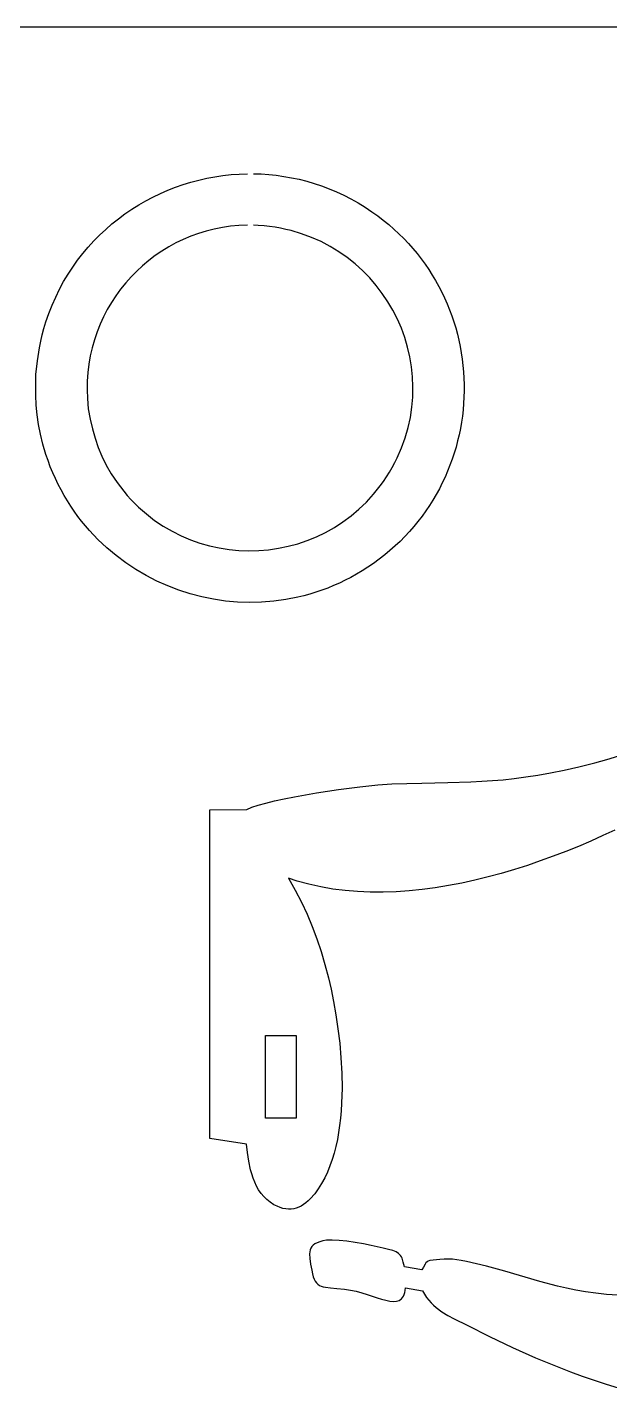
# Model space of a CAD drawing. Extents: x 279 to 859, y 491 to 871.
# Drawn here: x 372.6 to 421.2, y 567.5 to 681 of the extents above; entities that cross this region are included whole.
import ezdxf

# ---------------------------------------------------------------- set-up
doc = ezdxf.new("R2010")
doc.units = 0
doc.layers.get('0').update_dxf_attribs({"linetype": 'CONTINUOUS'})

msp = doc.modelspace()

# ---------------------------------------------------------------- linework, layer by layer
at = {"color": 7}
msp.add_line((858.559376, 681.005032), (278.559376, 681.005032), dxfattribs=at)
at = {"color": 3}
for p, q in [((389.579213, 668.70266), (390.262045, 668.752184)), ((390.262045, 668.752184), (390.947415, 668.775706)), ((391.447415, 668.776306), (392.084577, 668.756824)), ((392.084577, 668.756824), (392.722152, 668.714441)), ((384.300934, 667.401634), (384.935561, 667.649802)), ((384.935561, 667.649802), (385.578926, 667.874051)), ((385.578926, 667.874051), (386.230254, 668.07412)), ((386.230254, 668.07412), (386.88877, 668.24975)), ((386.88877, 668.24975), (387.553698, 668.400678)), ((387.553698, 668.400678), (388.224265, 668.526647)), ((388.224265, 668.526647), (388.899695, 668.627394)), ((388.899695, 668.627394), (389.579213, 668.70266)), ((392.722152, 668.714441), (393.359525, 668.648951)), ((393.359525, 668.648951), (393.996079, 668.560146)), ((393.996079, 668.560146), (394.6312, 668.447821)), ((394.6312, 668.447821), (395.264271, 668.311769)), ((395.264271, 668.311769), (395.894677, 668.151782)), ((395.894677, 668.151782), (396.521803, 667.967656)), ((396.521803, 667.967656), (397.145032, 667.759182)), ((397.145032, 667.759182), (397.763748, 667.526155)), ((381.865298, 666.174972), (382.457226, 666.516215)), ((382.457226, 666.516215), (383.060991, 666.83458)), ((383.060991, 666.83458), (383.675819, 667.129806)), ((383.675819, 667.129806), (384.300934, 667.401634)), ((397.763748, 667.526155), (398.377337, 667.268369)), ((398.377337, 667.268369), (398.985182, 666.985615)), ((398.985182, 666.985615), (399.586669, 666.677689)), ((399.586669, 666.677689), (400.18118, 666.344383)), ((380.168285, 665.016578), (380.720053, 665.424893)), ((380.720053, 665.424893), (381.285982, 665.811111)), ((381.285982, 665.811111), (381.865298, 666.174972)), ((400.18118, 666.344383), (400.768101, 665.985491)), ((400.768101, 665.985491), (401.346815, 665.600806)), ((401.346815, 665.600806), (401.827383, 665.256731)), ((379.110336, 664.134697), (379.631455, 664.586426)), ((379.631455, 664.586426), (380.168285, 665.016578)), ((401.827383, 665.256731), (402.29242, 664.900906)), ((402.29242, 664.900906), (402.741931, 664.533717)), ((402.741931, 664.533717), (403.175922, 664.155549)), ((377.648997, 662.652655), (378.118332, 663.167551)), ((378.118332, 663.167551), (378.605703, 663.661652)), ((378.605703, 663.661652), (379.110336, 664.134697)), ((403.175922, 664.155549), (403.594396, 663.766786)), ((403.594396, 663.766786), (403.997358, 663.367814)), ((403.997358, 663.367814), (404.384814, 662.959017)), ((376.767536, 661.561517), (377.198473, 662.117223)), ((377.198473, 662.117223), (377.648997, 662.652655)), ((404.384814, 662.959017), (404.756767, 662.54078)), ((404.756767, 662.54078), (405.113222, 662.113489)), ((405.113222, 662.113489), (405.454185, 661.677529)), ((375.967517, 660.39032), (376.356959, 660.985796)), ((376.356959, 660.985796), (376.767536, 661.561517)), ((405.454185, 661.677529), (405.779659, 661.233283)), ((405.779659, 661.233283), (406.08965, 660.781139)), ((375.255142, 659.141148), (375.599987, 659.775351)), ((375.599987, 659.775351), (375.967517, 660.39032)), ((406.08965, 660.781139), (406.384162, 660.321479)), ((406.384162, 660.321479), (406.6632, 659.85469)), ((406.6632, 659.85469), (406.926768, 659.381157)), ((374.933757, 658.487971), (375.255142, 659.141148)), ((406.926768, 659.381157), (407.174871, 658.901264)), ((407.174871, 658.901264), (407.407515, 658.415396)), ((374.364469, 657.12574), (374.636608, 657.816082)), ((374.636608, 657.816082), (374.933757, 658.487971)), ((407.407515, 658.415396), (407.624703, 657.923938)), ((407.624703, 657.923938), (407.82644, 657.427276)), ((407.82644, 657.427276), (408.012731, 656.925795)), ((373.953372, 655.876193), (374.118115, 656.417206)), ((374.118115, 656.417206), (374.364469, 657.12574)), ((408.012731, 656.925795), (408.183581, 656.419878)), ((408.183581, 656.419878), (408.338994, 655.909912)), ((373.685287, 654.793606), (373.809745, 655.335331)), ((373.809745, 655.335331), (373.953372, 655.876193)), ((408.338994, 655.909912), (408.478975, 655.396282)), ((408.478975, 655.396282), (408.603529, 654.879371)), ((373.407467, 653.153131), (373.578053, 654.250006)), ((373.578053, 654.250006), (373.685287, 654.793606)), ((408.603529, 654.879371), (408.712661, 654.359566)), ((408.712661, 654.359566), (408.806374, 653.837251)), ((373.282415, 652.036606), (373.407467, 653.153131)), ((408.806374, 653.837251), (408.884674, 653.312812)), ((408.884674, 653.312812), (408.947566, 652.786633)), ((373.265685, 651.151812), (373.282415, 652.036606)), ((408.947566, 652.786633), (408.995053, 652.259099)), ((408.995053, 652.259099), (409.027142, 651.730595)), ((409.027142, 651.730595), (409.043836, 651.201506)), ((373.275209, 650.30071), (373.265685, 651.151812)), ((409.04514, 650.672218), (409.031059, 650.143115)), ((409.043836, 651.201506), (409.04514, 650.672218)), ((373.315174, 649.473597), (373.275209, 650.30071)), ((373.389765, 648.660768), (373.315174, 649.473597)), ((409.001598, 649.614583), (408.956761, 649.087005)), ((409.031059, 650.143115), (409.001598, 649.614583)), ((373.503169, 647.852519), (373.389765, 648.660768)), ((408.896553, 648.560768), (408.820979, 648.036255)), ((408.956761, 649.087005), (408.896553, 648.560768)), ((373.659571, 647.039145), (373.503169, 647.852519)), ((408.730043, 647.513853), (408.62375, 646.993947)), ((408.820979, 648.036255), (408.730043, 647.513853)), ((373.863158, 646.210942), (373.659571, 647.039145)), ((374.118115, 645.358206), (373.863158, 646.210942)), ((408.502104, 646.47692), (408.365111, 645.963159)), ((408.62375, 646.993947), (408.502104, 646.47692)), ((374.29558, 644.838472), (374.118115, 645.358206)), ((408.045101, 644.946971), (407.862094, 644.445315)), ((408.212776, 645.453047), (408.045101, 644.946971)), ((408.365111, 645.963159), (408.212776, 645.453047)), ((374.487029, 644.328339), (374.29558, 644.838472)), ((374.692156, 643.827913), (374.487029, 644.328339)), ((374.910658, 643.337304), (374.692156, 643.827913)), ((407.663757, 643.948464), (407.450097, 643.456803)), ((407.862094, 644.445315), (407.663757, 643.948464)), ((375.142231, 642.856619), (374.910658, 643.337304)), ((375.38657, 642.385964), (375.142231, 642.856619)), ((407.221116, 642.970717), (406.976821, 642.490592)), ((407.450097, 643.456803), (407.221116, 642.970717)), ((375.643371, 641.925448), (375.38657, 642.385964)), ((375.91233, 641.475178), (375.643371, 641.925448)), ((406.442306, 641.549761), (406.152095, 641.089825)), ((406.717216, 642.016811), (406.442306, 641.549761)), ((406.976821, 642.490592), (406.717216, 642.016811)), ((376.193143, 641.035263), (375.91233, 641.475178)), ((376.485504, 640.605808), (376.193143, 641.035263)), ((376.789111, 640.186923), (376.485504, 640.605808)), ((405.846588, 640.63739), (405.525789, 640.192839)), ((406.152095, 641.089825), (405.846588, 640.63739)), ((377.103658, 639.778715), (376.789111, 640.186923)), ((377.764357, 638.994758), (377.103658, 639.778715)), ((404.838336, 639.328934), (404.471692, 638.910349)), ((405.189704, 639.756559), (404.838336, 639.328934)), ((405.525789, 640.192839), (405.189704, 639.756559)), ((378.465167, 638.2548), (377.764357, 638.994758)), ((379.203654, 637.5597), (378.465167, 638.2548)), ((403.69259, 638.101838), (403.280141, 637.712683)), ((404.089775, 638.501188), (403.69259, 638.101838)), ((404.471692, 638.910349), (404.089775, 638.501188)), ((379.977384, 636.91032), (379.203654, 637.5597)), ((402.409474, 636.966497), (401.951264, 636.610237)), ((402.852434, 637.334107), (402.409474, 636.966497)), ((403.280141, 637.712683), (402.852434, 637.334107)), ((380.783923, 636.30752), (379.977384, 636.91032)), ((381.620837, 635.752161), (380.783923, 636.30752)), ((400.989115, 635.933306), (400.524943, 635.638051)), ((401.477809, 636.265711), (400.989115, 635.933306)), ((401.951264, 636.610237), (401.477809, 636.265711)), ((382.485691, 635.245105), (381.620837, 635.752161)), ((383.376051, 634.787211), (382.485691, 635.245105)), ((384.289483, 634.379341), (383.376051, 634.787211)), ((399.104355, 634.849488), (398.622483, 634.618676)), ((399.582259, 635.09625), (399.104355, 634.849488)), ((400.05589, 635.359068), (399.582259, 635.09625)), ((400.524943, 635.638051), (400.05589, 635.359068)), ((385.223553, 634.022356), (384.289483, 634.379341)), ((386.175826, 633.717116), (385.223553, 634.022356)), ((387.143869, 633.464482), (386.175826, 633.717116)), ((395.664943, 633.562709), (395.163809, 633.440528)), ((396.164239, 633.700086), (395.664943, 633.562709)), ((396.661391, 633.852766), (396.164239, 633.700086)), ((397.156096, 634.020858), (396.661391, 633.852766)), ((397.648049, 634.204469), (397.156096, 634.020858)), ((398.136946, 634.403705), (397.648049, 634.204469)), ((398.622483, 634.618676), (398.136946, 634.403705)), ((388.125247, 633.265315), (387.143869, 633.464482)), ((389.117526, 633.120475), (388.125247, 633.265315)), ((390.118272, 633.030825), (389.117526, 633.120475)), ((391.125051, 632.997223), (390.118272, 633.030825)), ((392.135428, 633.020532), (391.125051, 632.997223)), ((393.14697, 633.101612), (392.135428, 633.020532)), ((394.157242, 633.241324), (393.14697, 633.101612)), ((395.163809, 633.440528), (394.157242, 633.241324)), ((420.958494, 619.882503), (421.97593, 620.197669)), ((416.247639, 618.784735), (417.388185, 619.014945)), ((417.388185, 619.014945), (418.621755, 619.28825)), ((418.621755, 619.28825), (419.963482, 619.608742)), ((419.963482, 619.608742), (420.958494, 619.882503)), ((400.320076, 617.614811), (401.843226, 617.77388)), ((401.843226, 617.77388), (402.999982, 617.852042)), ((402.999982, 617.852042), (405.513033, 617.926549)), ((405.513033, 617.926549), (407.671774, 617.977042)), ((407.671774, 617.977042), (409.597272, 618.036254)), ((409.597272, 618.036254), (410.510388, 618.079359)), ((410.510388, 618.079359), (411.410595, 618.136917)), ((411.410595, 618.136917), (412.313024, 618.213022)), ((412.313024, 618.213022), (413.232809, 618.311765)), ((413.232809, 618.311765), (414.185085, 618.437237)), ((414.185085, 618.437237), (415.184984, 618.59353)), ((415.184984, 618.59353), (416.247639, 618.784735)), ((393.213101, 616.443036), (394.016353, 616.618412)), ((394.016353, 616.618412), (394.877045, 616.788949)), ((394.877045, 616.788949), (396.704507, 617.108667)), ((396.704507, 617.108667), (398.56301, 617.388514)), ((398.56301, 617.388514), (400.320076, 617.614811)), ((387.815382, 615.706142), (390.905682, 615.727342)), ((387.817382, 588.282642), (387.815382, 615.706142)), ((390.905682, 615.727342), (391.313579, 615.904975)), ((391.313579, 615.904975), (391.845154, 616.084608)), ((391.845154, 616.084608), (392.483848, 616.264532)), ((392.483848, 616.264532), (393.213101, 616.443036)), ((420.634393, 613.5413), (419.617595, 613.086716)), ((421.633649, 614.008705), (420.634393, 613.5413)), ((417.537819, 612.222237), (416.478066, 611.815459)), ((418.584866, 612.646509), (417.537819, 612.222237)), ((419.617595, 613.086716), (418.584866, 612.646509)), ((414.326886, 611.060612), (413.238682, 610.715659)), ((415.407217, 611.427731), (414.326886, 611.060612)), ((416.478066, 611.815459), (415.407217, 611.427731)), ((395.096682, 609.752342), (394.369782, 609.990942)), ((394.369782, 609.990942), (394.94447, 608.991977)), ((396.072102, 609.482136), (395.096682, 609.752342)), ((409.942962, 609.829375), (408.83939, 609.588665)), ((411.045109, 610.098483), (409.942962, 609.829375)), ((412.14422, 610.39443), (411.045109, 610.098483)), ((413.238682, 610.715659), (412.14422, 610.39443)), ((394.94447, 608.991977), (395.465177, 607.992322)), ((397.067051, 609.260576), (396.072102, 609.482136)), ((398.079916, 609.086107), (397.067051, 609.260576)), ((399.109085, 608.95717), (398.079916, 609.086107)), ((400.152948, 608.872208), (399.109085, 608.95717)), ((401.209892, 608.829662), (400.152948, 608.872208)), ((402.278306, 608.827976), (401.209892, 608.829662)), ((403.356577, 608.865591), (402.278306, 608.827976)), ((404.443095, 608.940949), (403.356577, 608.865591)), ((405.536247, 609.052494), (404.443095, 608.940949)), ((406.634421, 609.198666), (405.536247, 609.052494)), ((407.736006, 609.377909), (406.634421, 609.198666)), ((408.83939, 609.588665), (407.736006, 609.377909)), ((395.465177, 607.992322), (395.936434, 606.986674)), ((395.936434, 606.986674), (396.36277, 605.96973)), ((396.36277, 605.96973), (396.748713, 604.936188)), ((396.748713, 604.936188), (397.098793, 603.880744)), ((397.098793, 603.880744), (397.41754, 602.798097)), ((397.41754, 602.798097), (397.709482, 601.682942)), ((397.709482, 601.682942), (397.93022, 600.732078)), ((397.93022, 600.732078), (398.140888, 599.698397)), ((398.140888, 599.698397), (398.335292, 598.59463)), ((398.335292, 598.59463), (398.507234, 597.43351)), ((398.507234, 597.43351), (398.650516, 596.227766)), ((398.650516, 596.227766), (398.758944, 594.990129)), ((398.758944, 594.990129), (398.826319, 593.733332)), ((398.826319, 593.733332), (398.846445, 592.470105)), ((398.846445, 592.470105), (398.813125, 591.213179)), ((398.774486, 590.591057), (398.720163, 589.975285)), ((398.813125, 591.213179), (398.774486, 590.591057)), ((398.649379, 589.367454), (398.561361, 588.769155)), ((398.720163, 589.975285), (398.649379, 589.367454)), ((390.866482, 587.806342), (387.817382, 588.282642)), ((398.455335, 588.181979), (398.330524, 587.607519)), ((398.561361, 588.769155), (398.455335, 588.181979)), ((390.948958, 587.108673), (390.866482, 587.806342)), ((391.058793, 586.387955), (390.948958, 587.108673)), ((398.186156, 587.047365), (398.021454, 586.503109)), ((398.330524, 587.607519), (398.186156, 587.047365)), ((391.211563, 585.665024), (391.058793, 586.387955)), ((397.835646, 585.976342), (397.627955, 585.468655)), ((398.021454, 586.503109), (397.835646, 585.976342)), ((391.308917, 585.309241), (391.211563, 585.665024)), ((391.422845, 584.960717), (391.308917, 585.309241)), ((391.555294, 584.622059), (391.422845, 584.960717)), ((397.397608, 584.981641), (397.14383, 584.516889)), ((397.627955, 585.468655), (397.397608, 584.981641)), ((391.708212, 584.29587), (391.555294, 584.622059)), ((391.883545, 583.984754), (391.708212, 584.29587)), ((392.08324, 583.691317), (391.883545, 583.984754)), ((392.309244, 583.418163), (392.08324, 583.691317)), ((396.562882, 583.660542), (396.197764, 583.237231)), ((396.865846, 584.075993), (396.562882, 583.660542)), ((397.14383, 584.516889), (396.865846, 584.075993)), ((392.563505, 583.167896), (392.309244, 583.418163)), ((392.847968, 582.943121), (392.563505, 583.167896)), ((393.164582, 582.746442), (392.847968, 582.943121)), ((393.423776, 582.616917), (393.164582, 582.746442)), ((393.6746, 582.515308), (393.423776, 582.616917)), ((393.91751, 582.440967), (393.6746, 582.515308)), ((395.234346, 582.531188), (395.029332, 582.455555)), ((395.434641, 582.629545), (395.234346, 582.531188)), ((395.630674, 582.749977), (395.434641, 582.629545)), ((395.822901, 582.891835), (395.630674, 582.749977)), ((396.011779, 583.054469), (395.822901, 582.891835)), ((396.197764, 583.237231), (396.011779, 583.054469)), ((394.152963, 582.393244), (393.91751, 582.440967)), ((394.381416, 582.37149), (394.152963, 582.393244)), ((394.603323, 582.375057), (394.381416, 582.37149)), ((394.819143, 582.403295), (394.603323, 582.375057)), ((395.029332, 582.455555), (394.819143, 582.403295)), ((396.237617, 579.120936), (396.180464, 578.973699)), ((396.321211, 579.254277), (396.237617, 579.120936)), ((396.434259, 579.373884), (396.321211, 579.254277)), ((396.579778, 579.479918), (396.434259, 579.373884)), ((396.760781, 579.572538), (396.579778, 579.479918)), ((396.980284, 579.651905), (396.760781, 579.572538)), ((397.241302, 579.718181), (396.980284, 579.651905)), ((397.546851, 579.771524), (397.241302, 579.718181)), ((397.763362, 579.791761), (397.546851, 579.771524)), ((398.013799, 579.79695), (397.763362, 579.791761)), ((398.596535, 579.768135), (398.013799, 579.79695)), ((399.255223, 579.696981), (398.596535, 579.768135)), ((399.950026, 579.595387), (399.255223, 579.696981)), ((400.641107, 579.475254), (399.950026, 579.595387)), ((401.288629, 579.348482), (400.641107, 579.475254)), ((402.293651, 579.122624), (401.288629, 579.348482)), ((402.730468, 579.012413), (402.293651, 579.122624)), ((396.146734, 578.812407), (396.133415, 578.636899)), ((396.133415, 578.636899), (396.155943, 578.242593)), ((396.180464, 578.973699), (396.146734, 578.812407)), ((396.155943, 578.242593), (396.223929, 577.789496)), ((403.080478, 578.912969), (402.730468, 579.012413)), ((403.356184, 578.806694), (403.080478, 578.912969)), ((403.570089, 578.675987), (403.356184, 578.806694)), ((403.657773, 578.59597), (403.570089, 578.675987)), ((403.734695, 578.503246), (403.657773, 578.59597)), ((403.802418, 578.395614), (403.734695, 578.503246)), ((403.862506, 578.270873), (403.802418, 578.395614)), ((403.966024, 577.961265), (403.862506, 578.270873)), ((404.057751, 577.556824), (403.966024, 577.961265)), ((405.949343, 577.977563), (405.857629, 577.886215)), ((406.053402, 578.044595), (405.949343, 577.977563)), ((406.171551, 578.080624), (406.053402, 578.044595)), ((407.006771, 578.180912), (406.171551, 578.080624)), ((407.371974, 578.203495), (407.006771, 578.180912)), ((407.720839, 578.206649), (407.371974, 578.203495)), ((408.067318, 578.189581), (407.720839, 578.206649)), ((408.425362, 578.151499), (408.067318, 578.189581)), ((408.808923, 578.091611), (408.425362, 578.151499)), ((409.231951, 578.009124), (408.808923, 578.091611)), ((410.086088, 577.819017), (409.231951, 578.009124)), ((396.223929, 577.789496), (396.313251, 577.276324)), ((396.313251, 577.276324), (396.370323, 576.986343)), ((396.370323, 576.986343), (396.436702, 576.738807)), ((405.523151, 577.298724), (404.057751, 577.556824)), ((405.639103, 577.533129), (405.523151, 577.298724)), ((405.776514, 577.777237), (405.639103, 577.533129)), ((405.857629, 577.886215), (405.776514, 577.777237)), ((410.903285, 577.618121), (410.086088, 577.819017)), ((412.451148, 577.194848), (410.903285, 577.618121)), ((415.370776, 576.338562), (412.451148, 577.194848)), ((396.436702, 576.738807), (396.513643, 576.530092)), ((396.513643, 576.530092), (396.602401, 576.356573)), ((396.602401, 576.356573), (396.704233, 576.214622)), ((396.704233, 576.214622), (396.820394, 576.100616)), ((396.820394, 576.100616), (396.95214, 576.01093)), ((396.95214, 576.01093), (397.100726, 575.941937)), ((397.100726, 575.941937), (397.267408, 575.890012)), ((397.267408, 575.890012), (397.453442, 575.85153)), ((397.453442, 575.85153), (397.888589, 575.800394)), ((397.888589, 575.800394), (398.41621, 575.759527)), ((398.41621, 575.759527), (399.046351, 575.699924)), ((399.046351, 575.699924), (399.540657, 575.625152)), ((404.12046, 575.591494), (404.147751, 575.796124)), ((404.147751, 575.796124), (405.575451, 575.544324)), ((416.839699, 575.949084), (415.370776, 576.338562)), ((417.597691, 575.773535), (416.839699, 575.949084)), ((418.379467, 575.614407), (417.597691, 575.773535)), ((399.540657, 575.625152), (400.0219, 575.521313)), ((400.0219, 575.521313), (400.487866, 575.396944)), ((400.487866, 575.396944), (400.93634, 575.260582)), ((400.93634, 575.260582), (401.771957, 574.986025)), ((401.771957, 574.986025), (402.154672, 574.864904)), ((402.154672, 574.864904), (402.511039, 574.765937)), ((402.511039, 574.765937), (402.838843, 574.697659)), ((402.838843, 574.697659), (403.135872, 574.668609)), ((403.135872, 574.668609), (403.39991, 574.687322)), ((403.39991, 574.687322), (403.518865, 574.717257)), ((403.518865, 574.717257), (403.628743, 574.762335)), ((403.628743, 574.762335), (403.729266, 574.823622)), ((403.729266, 574.823622), (403.820158, 574.902185)), ((403.820158, 574.902185), (403.901142, 574.999092)), ((403.901142, 574.999092), (403.971941, 575.115409)), ((403.971941, 575.115409), (404.032278, 575.252204)), ((404.032278, 575.252204), (404.081876, 575.410543)), ((404.081876, 575.410543), (404.12046, 575.591494)), ((405.575451, 575.544324), (405.729381, 575.266223)), ((405.729381, 575.266223), (405.898814, 575.009197)), ((405.898814, 575.009197), (406.082672, 574.771559)), ((406.082672, 574.771559), (406.279876, 574.551624)), ((406.279876, 574.551624), (406.489347, 574.347706)), ((419.191098, 575.474421), (418.379467, 575.614407)), ((420.038658, 575.356298), (419.191098, 575.474421)), ((420.928218, 575.262758), (420.038658, 575.356298)), ((421.865851, 575.196524), (420.928218, 575.262758)), ((406.489347, 574.347706), (406.710007, 574.15812)), ((406.710007, 574.15812), (407.180576, 573.815199)), ((407.180576, 573.815199), (407.682955, 573.509375)), ((407.682955, 573.509375), (408.208514, 573.227162)), ((408.208514, 573.227162), (409.294651, 572.679624)), ((409.294651, 572.679624), (411.174129, 571.734902)), ((411.174129, 571.734902), (413.075021, 570.831857)), ((413.075021, 570.831857), (414.998013, 569.977274)), ((414.998013, 569.977274), (415.96801, 569.570276)), ((415.96801, 569.570276), (416.943789, 569.177937)), ((416.943789, 569.177937), (417.925435, 568.801105)), ((417.925435, 568.801105), (418.913035, 568.440629)), ((418.913035, 568.440629), (419.906674, 568.097356)), ((419.906674, 568.097356), (420.906437, 567.772135)), ((420.906437, 567.772135), (421.912411, 567.465813))]:
    msp.add_line(p, q, dxfattribs=at)
at = {"color": 5}
for p, q in [((388.851267, 664.29592), (388.172667, 664.162385)), ((389.540591, 664.39435), (388.851267, 664.29592)), ((390.23964, 664.456728), (389.540591, 664.39435)), ((390.947415, 664.482106), (390.23964, 664.456728)), ((391.855515, 664.459606), (391.447415, 664.477306)), ((392.331061, 664.423987), (391.855515, 664.459606)), ((392.800013, 664.373509), (392.331061, 664.423987)), ((393.262227, 664.30846), (392.800013, 664.373509)), ((393.717561, 664.22913), (393.262227, 664.30846)), ((394.165871, 664.135806), (393.717561, 664.22913)), ((385.585467, 663.296125), (384.975458, 663.001265)), ((386.21119, 663.560613), (385.585467, 663.296125)), ((386.85163, 663.793784), (386.21119, 663.560613)), ((387.505789, 663.99469), (386.85163, 663.793784)), ((388.172667, 664.162385), (387.505789, 663.99469)), ((394.607015, 664.02878), (394.165871, 664.135806)), ((395.467233, 663.774772), (394.607015, 664.02878)), ((396.297069, 663.469418), (395.467233, 663.774772)), ((397.095379, 663.115031), (396.297069, 663.469418)), ((397.86102, 662.713923), (397.095379, 663.115031)), ((383.249706, 661.94393), (382.712541, 661.537056)), ((383.80658, 662.324221), (383.249706, 661.94393)), ((384.382163, 662.676981), (383.80658, 662.324221)), ((384.975458, 663.001265), (384.382163, 662.676981)), ((398.592848, 662.268407), (397.86102, 662.713923)), ((399.289718, 661.780795), (398.592848, 662.268407)), ((382.196082, 661.104546), (381.701329, 660.647347)), ((382.712541, 661.537056), (382.196082, 661.104546)), ((399.950487, 661.2534), (399.289718, 661.780795)), ((400.57401, 660.688533), (399.950487, 661.2534)), ((381.229278, 660.166406), (380.780928, 659.662669)), ((381.701329, 660.647347), (381.229278, 660.166406)), ((401.159144, 660.088508), (400.57401, 660.688533)), ((401.704744, 659.455636), (401.159144, 660.088508)), ((379.959328, 658.590598), (379.588072, 658.024157)), ((380.357279, 659.137084), (379.959328, 658.590598)), ((380.780928, 659.662669), (380.357279, 659.137084)), ((402.209667, 658.792231), (401.704744, 659.455636)), ((402.672767, 658.100604), (402.209667, 658.792231)), ((379.244512, 657.438708), (378.929645, 656.835199)), ((379.588072, 658.024157), (379.244512, 657.438708)), ((403.092903, 657.383068), (402.672767, 658.100604)), ((378.929645, 656.835199), (378.644469, 656.214576)), ((403.468928, 656.641936), (403.092903, 657.383068)), ((403.7997, 655.879519), (403.468928, 656.641936)), ((378.389982, 655.577787), (378.167184, 654.925778)), ((378.644469, 656.214576), (378.389982, 655.577787)), ((404.084074, 655.098131), (403.7997, 655.879519)), ((377.977072, 654.259496), (377.820644, 653.579888)), ((378.167184, 654.925778), (377.977072, 654.259496)), ((404.320907, 654.300083), (404.084074, 655.098131)), ((404.509054, 653.487689), (404.320907, 654.300083)), ((377.698899, 652.887902), (377.612836, 652.184483)), ((377.820644, 653.579888), (377.698899, 652.887902)), ((404.64737, 652.66326), (404.509054, 653.487689)), ((377.612836, 652.184483), (377.563452, 651.47058)), ((404.734713, 651.829109), (404.64737, 652.66326)), ((404.769939, 650.987548), (404.734713, 651.829109)), ((377.563452, 651.47058), (377.551745, 650.747138)), ((377.551745, 650.747138), (377.578715, 650.015106)), ((404.751902, 650.14089), (404.769939, 650.987548)), ((377.578715, 650.015106), (377.660415, 649.157006)), ((404.67946, 649.291447), (404.751902, 650.14089)), ((377.660415, 649.157006), (377.813261, 648.309656)), ((377.813261, 648.309656), (377.998778, 647.494762)), ((404.366781, 647.593457), (404.551467, 648.441532)), ((404.551467, 648.441532), (404.67946, 649.291447)), ((377.998778, 647.494762), (378.221664, 646.707571)), ((404.124256, 646.749535), (404.366781, 647.593457)), ((378.221664, 646.707571), (378.486615, 645.943331)), ((403.82275, 645.912077), (404.124256, 646.749535)), ((378.486615, 645.943331), (378.798329, 645.197287)), ((378.798329, 645.197287), (379.161503, 644.464687)), ((403.257397, 644.67307), (403.461118, 645.083396)), ((403.461118, 645.083396), (403.82275, 645.912077)), ((379.161503, 644.464687), (379.580832, 643.740778)), ((402.560408, 643.473668), (402.804614, 643.863846)), ((402.804614, 643.863846), (403.038215, 644.265806)), ((403.038215, 644.265806), (403.257397, 644.67307)), ((379.580832, 643.740778), (380.061015, 643.020806)), ((380.061015, 643.020806), (380.336823, 642.64638)), ((380.336823, 642.64638), (380.621896, 642.284819)), ((401.483947, 642.031126), (402.041464, 642.728728)), ((402.041464, 642.728728), (402.305918, 643.095289)), ((402.305918, 643.095289), (402.560408, 643.473668)), ((380.621896, 642.284819), (380.915913, 641.936107)), ((380.915913, 641.936107), (381.218554, 641.600224)), ((381.218554, 641.600224), (381.848424, 640.966879)), ((400.890422, 641.381001), (401.483947, 642.031126)), ((381.848424, 640.966879), (382.508945, 640.384645)), ((382.508945, 640.384645), (383.197551, 639.853382)), ((399.605598, 640.223744), (400.263451, 640.778494)), ((400.263451, 640.778494), (400.890422, 641.381001)), ((383.197551, 639.853382), (383.911679, 639.372951)), ((383.911679, 639.372951), (384.648765, 638.943212)), ((397.47239, 638.847434), (398.207504, 639.258075)), ((398.207504, 639.258075), (398.919428, 639.716891)), ((398.919428, 639.716891), (399.605598, 640.223744)), ((384.648765, 638.943212), (385.406245, 638.564025)), ((385.406245, 638.564025), (386.181556, 638.23525)), ((386.181556, 638.23525), (386.972133, 637.956747)), ((395.153546, 637.90597), (395.942847, 638.171242)), ((395.942847, 638.171242), (396.71665, 638.48511)), ((396.71665, 638.48511), (397.47239, 638.847434)), ((386.972133, 637.956747), (387.775414, 637.728378)), ((387.775414, 637.728378), (388.588833, 637.550001)), ((388.588833, 637.550001), (389.409828, 637.421478)), ((389.409828, 637.421478), (390.235835, 637.342668)), ((390.235835, 637.342668), (391.064289, 637.313432)), ((391.064289, 637.313432), (391.892628, 637.333631)), ((391.892628, 637.333631), (392.718286, 637.403123)), ((392.718286, 637.403123), (393.538701, 637.521771)), ((393.538701, 637.521771), (394.351309, 637.689433)), ((394.351309, 637.689433), (395.153546, 637.90597)), ((392.444282, 589.975642), (392.444282, 596.856542)), ((392.444282, 596.856542), (395.024682, 596.856542)), ((395.024682, 596.856542), (395.024682, 589.975642)), ((395.024682, 589.975642), (392.444282, 589.975642))]:
    msp.add_line(p, q, dxfattribs=at)

doc.saveas('drawing.dxf')
